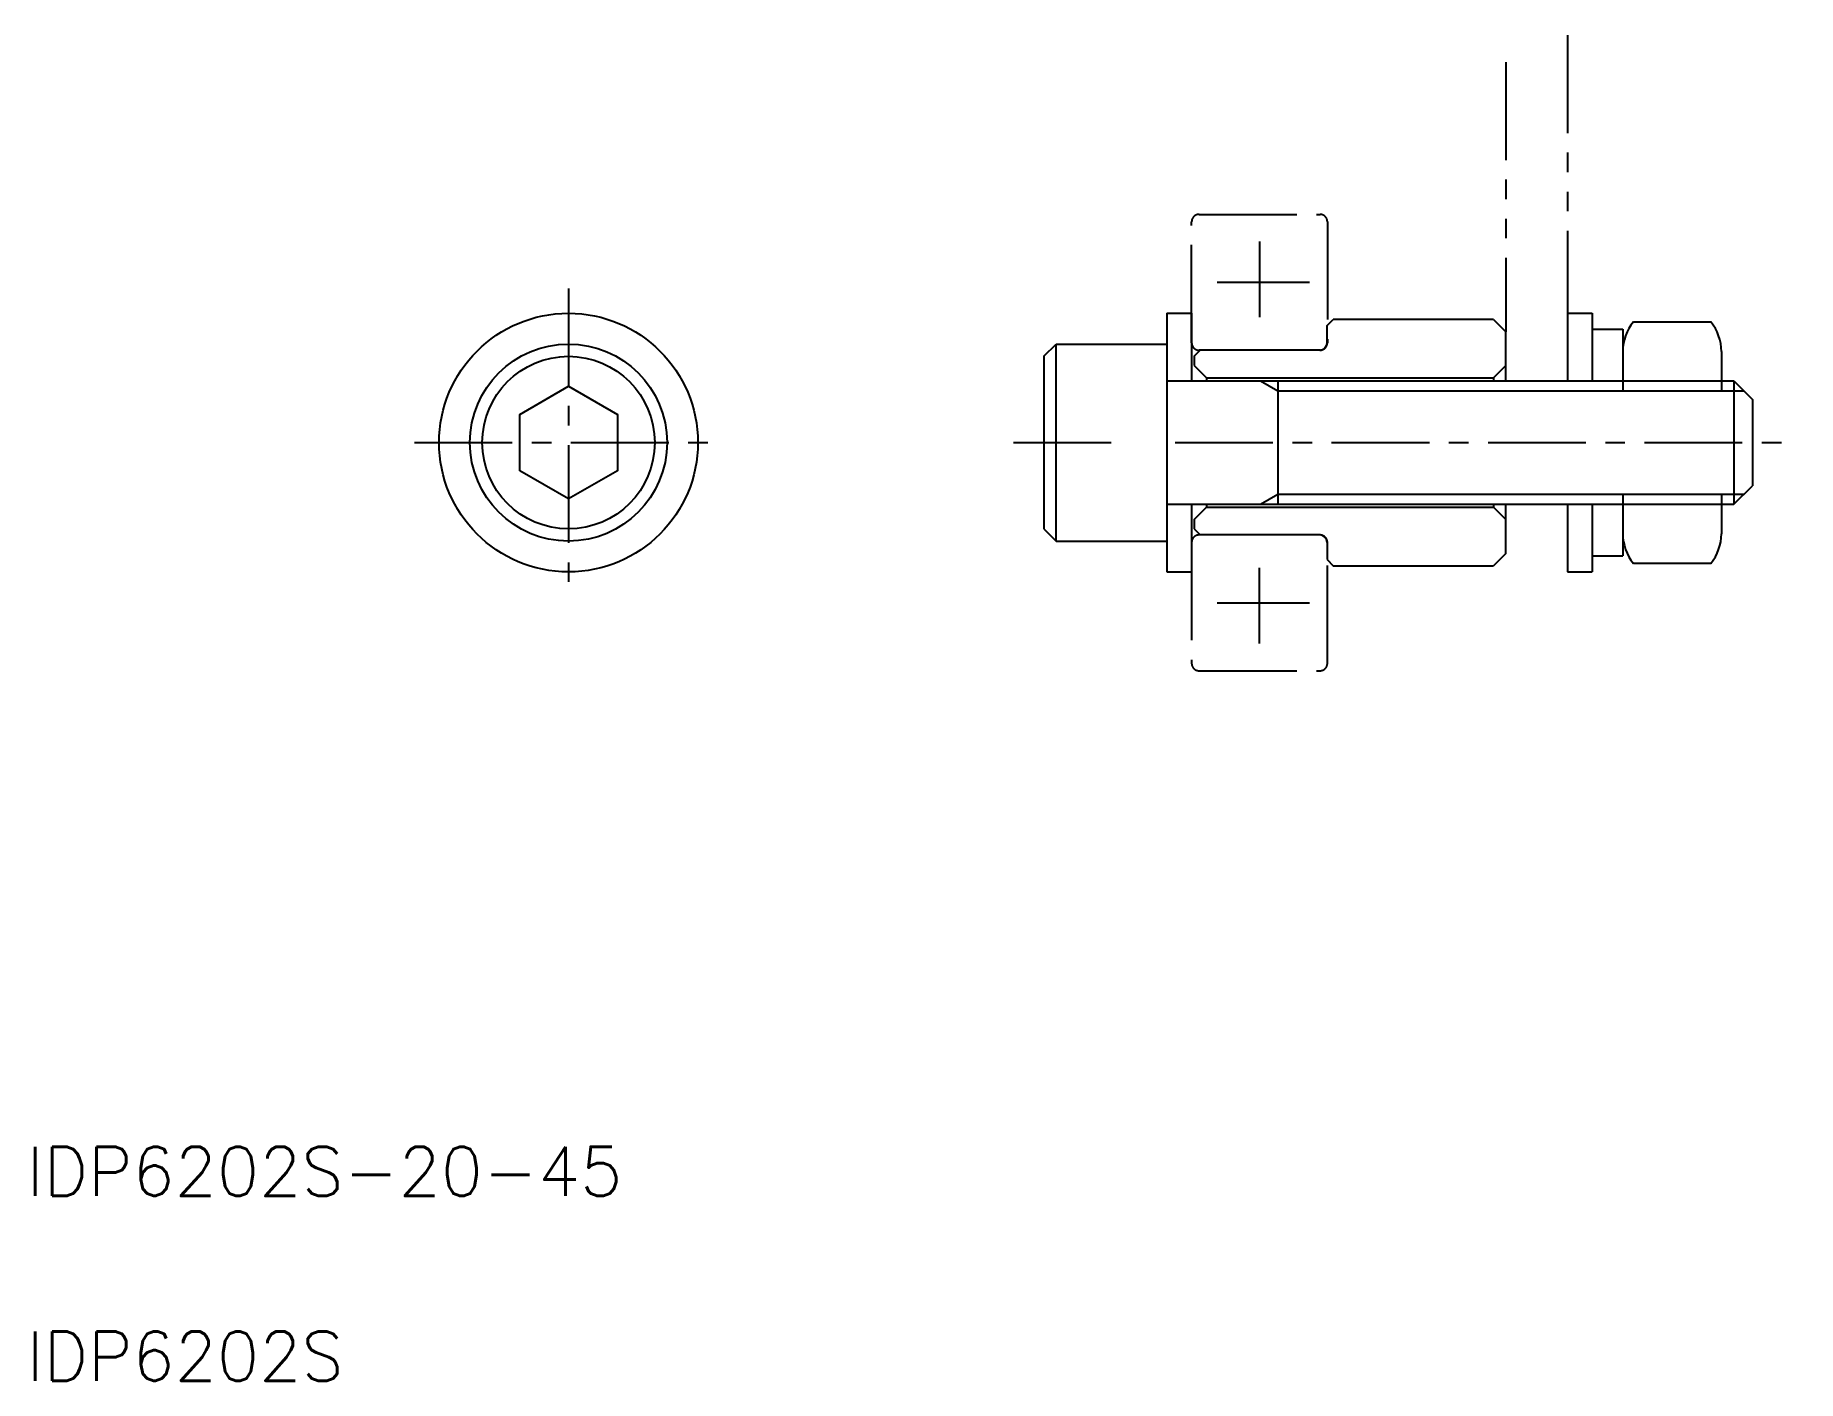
# Model space of a CAD drawing. Extents: x 11 to 154, y 10 to 119.
import ezdxf

# ---------------------------------------------------------------- set-up
doc = ezdxf.new("R2010")
doc.units = 0
doc.header["$LTSCALE"] = 0.25
doc.linetypes.add('CENTER', pattern=[50.8, 31.75, -6.35, 6.35, -6.35])
doc.linetypes.add('PHANTOM', pattern=[63.5, 31.75, -6.35, 6.35, -6.35, 6.35, -6.35])
doc.layers.get('0').update_dxf_attribs({"linetype": 'CONTINUOUS'})
doc.layers.add('CENTER', color=1, linetype='CENTER')
doc.styles.get("Standard").update_dxf_attribs({"font": 'txt', "bigfont": 'BIGFONT'})

msp = doc.modelspace()

# ---------------------------------------------------------------- linework, layer by layer
at = {"color": 3, "linetype": 'PHANTOM'}
for p, q in [((135.05, 119.21), (135.05, 91.15)), ((130.05, 117.02), (130.05, 95.15)), ((130.05, 117.02), (130.05, 95.15)), ((110.06, 102.46), (110.06, 96.33)), ((106.61, 99.16), (114.13, 99.16)), ((110.06, 69.84), (110.06, 75.98)), ((106.61, 73.14), (114.13, 73.14))]:
    msp.add_line(p, q, dxfattribs=at)
at = {"color": 7, "linetype": 'CONTINUOUS'}
for p, q in [((102.55, 96.65), (102.55, 75.65)), ((102.55, 96.65), (104.55, 96.65)), ((104.55, 96.65), (104.55, 91.15)), ((115.55, 95.65), (116.05, 96.15)), ((129.05, 96.15), (116.05, 96.15)), ((129.05, 96.15), (130.05, 95.15)), ((135.05, 96.65), (137.05, 96.65)), ((135.05, 96.65), (135.05, 91.15)), ((137.05, 96.65), (137.05, 91.15)), ((140.41, 95.95), (146.69, 95.95)), ((115.55, 94.25), (115.55, 95.65)), ((130.05, 91.15), (130.05, 95.15)), ((137.05, 95.35), (139.55, 95.35)), ((139.55, 95.35), (139.55, 90.34)), ((92.55, 93.15), (93.55, 94.15)), ((92.55, 93.15), (92.55, 79.15)), ((93.55, 94.15), (102.55, 94.15)), ((93.55, 78.15), (93.55, 94.15)), ((104.75, 93.15), (105.25, 93.65)), ((104.75, 93.15), (104.75, 92.4)), ((114.95, 93.65), (105.25, 93.65)), ((147.55, 93.55), (147.55, 90.34)), ((104.75, 92.4), (105.75, 91.4)), ((129.05, 91.4), (130.05, 92.4)), ((102.55, 91.15), (148.57, 91.15)), ((105.75, 91.4), (129.05, 91.4)), ((105.75, 91.4), (105.75, 91.15)), ((111.55, 91.15), (111.55, 81.15)), ((129.05, 91.4), (129.05, 91.15)), ((148.57, 91.15), (148.57, 81.15)), ((148.57, 91.15), (150.07, 89.65)), ((150.07, 89.65), (150.07, 82.65)), ((93.55, 86.15), (93.55, 86.15)), ((93.55, 82.15), (93.55, 82.15)), ((139.55, 81.96), (139.55, 76.95)), ((147.55, 81.96), (147.55, 78.75)), ((148.57, 81.15), (150.07, 82.65)), ((102.55, 81.15), (148.57, 81.15)), ((104.55, 81.15), (104.55, 75.65)), ((104.75, 79.9), (105.75, 80.9)), ((105.75, 81.15), (105.75, 80.9)), ((105.75, 80.9), (129.05, 80.9)), ((129.05, 81.15), (129.05, 80.9)), ((129.05, 80.9), (130.05, 79.9)), ((130.05, 77.15), (130.05, 81.15)), ((135.05, 81.15), (135.05, 75.65)), ((137.05, 81.15), (137.05, 75.65)), ((92.55, 79.15), (93.55, 78.15)), ((104.75, 79.9), (104.75, 79.15)), ((104.75, 79.15), (105.25, 78.65)), ((93.55, 78.15), (102.55, 78.15)), ((114.95, 78.65), (105.25, 78.65)), ((115.55, 78.05), (115.55, 76.65)), ((115.55, 76.65), (116.05, 76.15)), ((116.05, 76.15), (129.05, 76.15)), ((130.05, 77.15), (129.05, 76.15)), ((137.05, 76.95), (139.55, 76.95)), ((140.41, 76.35), (146.69, 76.35)), ((102.55, 75.65), (104.55, 75.65)), ((135.05, 75.65), (137.05, 75.65))]:
    msp.add_line(p, q, dxfattribs=at)
at = {"color": 3, "linetype": 'CONTINUOUS'}
for p, q in [((110.14, 91.15), (111.55, 90.34)), ((111.55, 90.34), (149.38, 90.34)), ((110.14, 81.15), (111.55, 81.96)), ((111.55, 81.96), (149.38, 81.96))]:
    msp.add_line(p, q, dxfattribs=at)
at = {"color": 3, "linetype": 'PHANTOM'}
for points in [[(114.97, 93.65), (105.15, 93.65, -0.414214), (104.55, 94.25), (104.55, 104.07, -0.414214), (105.15, 104.67), (114.97, 104.67, -0.414214), (115.57, 104.07), (115.57, 94.25, -0.414214)], [(114.97, 78.65), (105.15, 78.65, 0.414214), (104.55, 78.05), (104.55, 68.23, 0.414214), (105.15, 67.63), (114.97, 67.63, 0.414214), (115.57, 68.23), (115.57, 78.05, 0.414214)]]:
    msp.add_lwpolyline(points, format="xyb", close=True, dxfattribs=at)
at = {"color": 7, "linetype": 'CONTINUOUS'}
msp.add_lwpolyline([(50.01, 83.86), (50.01, 88.44), (53.97, 90.73), (57.94, 88.44), (57.94, 83.86), (53.97, 81.58), (50.01, 83.86)], dxfattribs=at)
for radius in [10.5, 8, 7]:
    msp.add_circle((53.97, 86.15), radius, dxfattribs=at)
for centre, radius, start, end in [((143.34, 93.55), 3.79, 140.6618, 180.0186), ((143.76, 93.55), 3.79, 359.9814, 39.3382), ((114.95, 94.25), 0.6, 270, 0), ((143.34, 78.75), 3.79, 179.9814, 219.3382), ((143.76, 78.75), 3.79, 320.6617, 0.0186), ((114.95, 78.05), 0.6, 0, 90)]:
    msp.add_arc(centre, radius, start, end, dxfattribs=at)
at = {"layer": 'CENTER', "color": 1, "linetype": 'CENTER'}
for p, q in [((53.97, 98.65), (53.97, 73.65)), ((41.47, 86.15), (66.47, 86.15)), ((90.09, 86.15), (98.84, 86.15)), ((103.21, 86.15), (153.75, 86.15))]:
    msp.add_line(p, q, dxfattribs=at)

# ---------------------------------------------------------------- texts
at = {"color": 7, "linetype": 'CONTINUOUS'}
for s, p in [('IDP6202S-20-45', (10, 25)), ('IDP6202S', (10, 10))]:
    msp.add_text(s, height=4, dxfattribs=at).set_placement(p)

doc.saveas('drawing.dxf')
